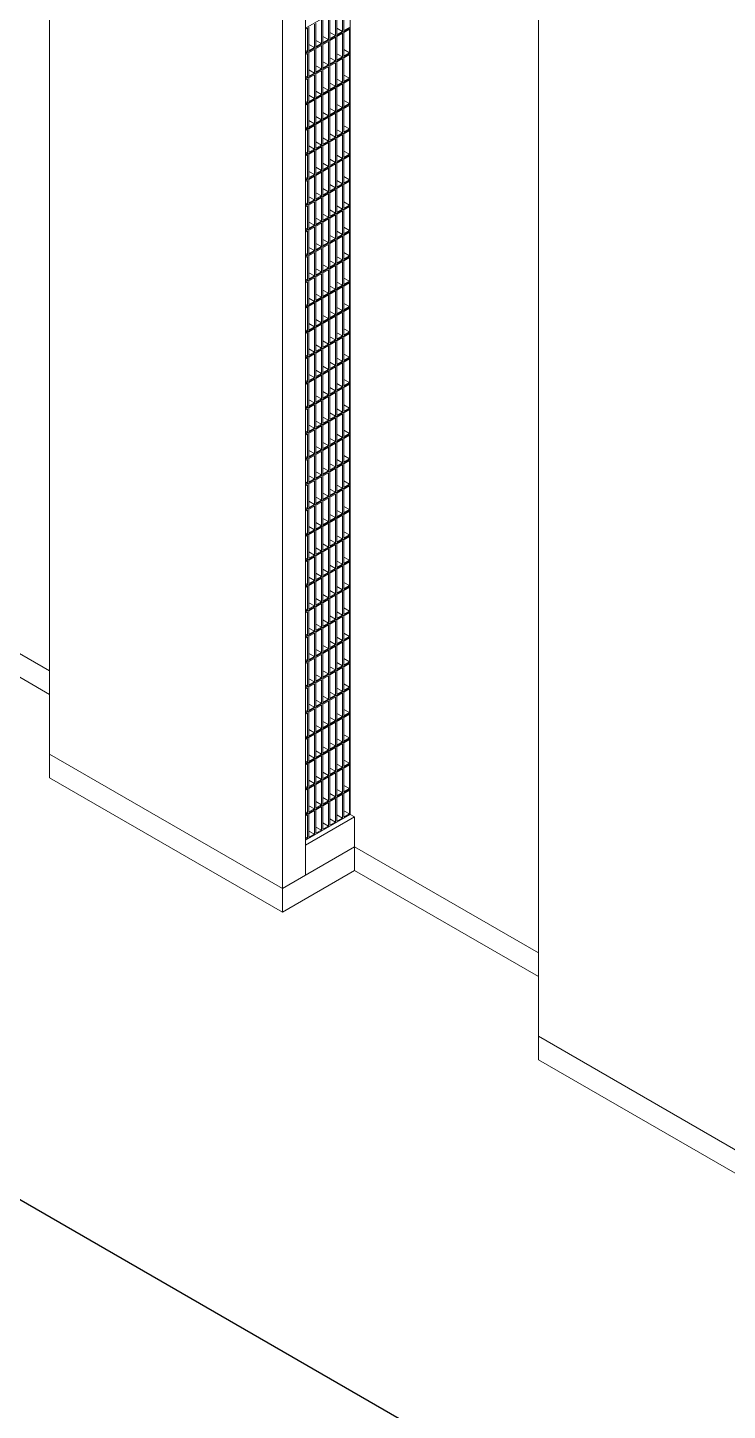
# Model space of a CAD drawing. Header units: millimetres. Extents: x -312439 to 477422, y -331570 to 212570.
# Drawn here: x 388823 to 391048, y 103283 to 107682 of the extents above; entities that cross this region are included whole.
import ezdxf

# ---------------------------------------------------------------- set-up
doc = ezdxf.new("R2010")
doc.units = ezdxf.units.MM

msp = doc.modelspace()

# ---------------------------------------------------------------- linework, layer by layer
at = {"color": 0, "linetype": 'Continuous', "lineweight": 0, "extrusion": (0, 0.816497, 0.57735)}
for p, q in [((388892.97, 105295.844), (388892.97, 109171.334)), ((389707.137, 104985.804), (389707.137, 108786.286)), ((389633.515, 104868.289), (389633.515, 108743.78)), ((389848.925, 105178.99), (389848.925, 108553.107)), ((390447.682, 104398.23), (390447.682, 108273.721)), ((389707.137, 107680.303), (389848.925, 107762.165)), ((389806.855, 107735.018), (389806.855, 107660.009)), ((389824.178, 107670.01), (389824.178, 107745.02)), ((389829.127, 107747.877), (389829.127, 107672.867)), ((389735.091, 107618.576), (389735.091, 107693.585)), ((389740.04, 107696.442), (389740.04, 107621.433)), ((389757.362, 107631.434), (389757.362, 107706.444)), ((389762.311, 107709.301), (389762.311, 107634.292)), ((389779.634, 107644.293), (389779.634, 107719.302)), ((389784.583, 107722.16), (389784.583, 107647.15)), ((389801.906, 107657.151), (389801.906, 107732.161)), ((389848.925, 107681.441), (389707.137, 107599.579)), ((389712.819, 107680.726), (389707.137, 107677.446)), ((389712.819, 107605.717), (389712.819, 107680.726)), ((389717.768, 107683.584), (389717.768, 107608.574)), ((389762.311, 107654.294), (389779.634, 107644.293)), ((389784.583, 107667.153), (389801.906, 107657.151)), ((389784.583, 107647.15), (389801.906, 107657.151)), ((389801.906, 107651.437), (389784.583, 107641.436)), ((389801.906, 107576.427), (389801.906, 107651.437)), ((389806.855, 107680.011), (389824.178, 107670.01)), ((389806.855, 107660.009), (389824.178, 107670.01)), ((389824.178, 107664.295), (389806.855, 107654.294)), ((389806.855, 107654.294), (389806.855, 107579.285)), ((389824.178, 107589.286), (389824.178, 107664.295)), ((389829.127, 107672.867), (389846.45, 107682.869)), ((389846.45, 107677.154), (389829.127, 107667.153)), ((389829.127, 107667.153), (389829.127, 107592.143)), ((389846.45, 107602.145), (389846.45, 107677.154)), ((389707.137, 107608.998), (389712.819, 107605.717)), ((389707.137, 107602.436), (389712.819, 107605.717)), ((389717.768, 107628.577), (389735.091, 107618.576)), ((389717.768, 107608.574), (389735.091, 107618.576)), ((389735.091, 107612.861), (389717.768, 107602.86)), ((389717.768, 107602.86), (389717.768, 107527.85)), ((389735.091, 107537.851), (389735.091, 107612.861)), ((389740.04, 107641.436), (389757.362, 107631.434)), ((389740.04, 107621.433), (389757.362, 107631.434)), ((389757.362, 107625.72), (389740.04, 107615.718)), ((389740.04, 107615.718), (389740.04, 107540.709)), ((389757.362, 107550.71), (389757.362, 107625.72)), ((389762.311, 107634.292), (389779.634, 107644.293)), ((389779.634, 107638.578), (389762.311, 107628.577)), ((389762.311, 107628.577), (389762.311, 107553.567)), ((389779.634, 107563.569), (389779.634, 107638.578)), ((389784.583, 107641.436), (389784.583, 107566.426)), ((389829.127, 107612.146), (389846.45, 107602.145)), ((389829.127, 107592.143), (389846.45, 107602.145)), ((389848.925, 107600.716), (389707.137, 107518.855)), ((389712.819, 107600.002), (389707.137, 107596.722)), ((389712.819, 107524.993), (389712.819, 107600.002)), ((389740.04, 107560.711), (389757.362, 107550.71)), ((389762.311, 107573.57), (389779.634, 107563.569)), ((389762.311, 107553.567), (389779.634, 107563.569)), ((389779.634, 107557.854), (389762.311, 107547.853)), ((389779.634, 107482.844), (389779.634, 107557.854)), ((389784.583, 107586.429), (389801.906, 107576.427)), ((389784.583, 107566.426), (389801.906, 107576.427)), ((389801.906, 107570.713), (389784.583, 107560.711)), ((389784.583, 107560.711), (389784.583, 107485.702)), ((389801.906, 107495.703), (389801.906, 107570.713)), ((389806.855, 107599.287), (389824.178, 107589.286)), ((389806.855, 107579.285), (389824.178, 107589.286)), ((389824.178, 107583.571), (389806.855, 107573.57)), ((389806.855, 107573.57), (389806.855, 107498.56)), ((389824.178, 107508.562), (389824.178, 107583.571)), ((389846.45, 107596.43), (389829.127, 107586.429)), ((389829.127, 107586.429), (389829.127, 107511.419)), ((389846.45, 107521.42), (389846.45, 107596.43)), ((389707.137, 107528.273), (389712.819, 107524.993)), ((389707.137, 107521.712), (389712.819, 107524.993)), ((389707.137, 107438.131), (389848.925, 107519.992)), ((389712.819, 107519.278), (389707.137, 107515.998)), ((389712.819, 107444.269), (389712.819, 107519.278)), ((389717.768, 107547.853), (389735.091, 107537.851)), ((389717.768, 107527.85), (389735.091, 107537.851)), ((389735.091, 107532.137), (389717.768, 107522.135)), ((389717.768, 107522.135), (389717.768, 107447.126)), ((389735.091, 107457.127), (389735.091, 107532.137)), ((389740.04, 107540.709), (389757.362, 107550.71)), ((389757.362, 107544.995), (389740.04, 107534.994)), ((389740.04, 107534.994), (389740.04, 107459.985)), ((389757.362, 107469.986), (389757.362, 107544.995)), ((389762.311, 107547.853), (389762.311, 107472.843)), ((389806.855, 107518.563), (389824.178, 107508.562)), ((389829.127, 107531.422), (389846.45, 107521.42)), ((389829.127, 107511.419), (389846.45, 107521.42)), ((389846.45, 107515.706), (389829.127, 107505.704)), ((389846.45, 107440.696), (389846.45, 107515.706)), ((389740.04, 107479.987), (389757.362, 107469.986)), ((389740.04, 107459.985), (389757.362, 107469.986)), ((389762.311, 107492.846), (389779.634, 107482.844)), ((389762.311, 107472.843), (389779.634, 107482.844)), ((389779.634, 107477.13), (389762.311, 107467.128)), ((389779.634, 107402.12), (389779.634, 107477.13)), ((389784.583, 107505.704), (389801.906, 107495.703)), ((389784.583, 107485.702), (389801.906, 107495.703)), ((389801.906, 107489.988), (389784.583, 107479.987)), ((389784.583, 107479.987), (389784.583, 107404.978)), ((389801.906, 107414.979), (389801.906, 107489.988)), ((389806.855, 107498.56), (389824.178, 107508.562)), ((389824.178, 107502.847), (389806.855, 107492.846)), ((389806.855, 107492.846), (389806.855, 107417.836)), ((389824.178, 107427.837), (389824.178, 107502.847)), ((389829.127, 107505.704), (389829.127, 107430.695)), ((389707.137, 107447.549), (389712.819, 107444.269)), ((389707.137, 107440.988), (389712.819, 107444.269)), ((389707.137, 107357.406), (389848.925, 107439.268)), ((389712.819, 107438.554), (389707.137, 107435.273)), ((389712.819, 107363.544), (389712.819, 107438.554)), ((389717.768, 107467.128), (389735.091, 107457.127)), ((389717.768, 107447.126), (389735.091, 107457.127)), ((389735.091, 107451.412), (389717.768, 107441.411)), ((389717.768, 107441.411), (389717.768, 107366.402)), ((389735.091, 107376.403), (389735.091, 107451.412)), ((389757.362, 107464.271), (389740.04, 107454.27)), ((389740.04, 107454.27), (389740.04, 107379.26)), ((389757.362, 107389.262), (389757.362, 107464.271)), ((389762.311, 107467.128), (389762.311, 107392.119)), ((389806.855, 107437.839), (389824.178, 107427.837)), ((389806.855, 107417.836), (389824.178, 107427.837)), ((389829.127, 107450.697), (389846.45, 107440.696)), ((389829.127, 107430.695), (389846.45, 107440.696)), ((389846.45, 107434.981), (389829.127, 107424.98)), ((389846.45, 107359.972), (389846.45, 107434.981)), ((389717.768, 107386.404), (389735.091, 107376.403)), ((389740.04, 107399.263), (389757.362, 107389.262)), ((389740.04, 107379.26), (389757.362, 107389.262)), ((389757.362, 107383.547), (389740.04, 107373.546)), ((389757.362, 107308.537), (389757.362, 107383.547)), ((389762.311, 107412.121), (389779.634, 107402.12)), ((389762.311, 107392.119), (389779.634, 107402.12)), ((389779.634, 107396.405), (389762.311, 107386.404)), ((389762.311, 107386.404), (389762.311, 107311.395)), ((389779.634, 107321.396), (389779.634, 107396.405)), ((389784.583, 107424.98), (389801.906, 107414.979)), ((389784.583, 107404.978), (389801.906, 107414.979)), ((389801.906, 107409.264), (389784.583, 107399.263)), ((389784.583, 107399.263), (389784.583, 107324.253)), ((389801.906, 107334.255), (389801.906, 107409.264)), ((389824.178, 107422.123), (389806.855, 107412.121)), ((389806.855, 107412.121), (389806.855, 107337.112)), ((389824.178, 107347.113), (389824.178, 107422.123)), ((389829.127, 107424.98), (389829.127, 107349.971)), ((389707.137, 107366.825), (389712.819, 107363.544)), ((389707.137, 107360.264), (389712.819, 107363.544)), ((389707.137, 107276.682), (389848.925, 107358.544)), ((389712.819, 107357.83), (389707.137, 107354.549)), ((389712.819, 107282.82), (389712.819, 107357.83)), ((389717.768, 107366.402), (389735.091, 107376.403)), ((389735.091, 107370.688), (389717.768, 107360.687)), ((389717.768, 107360.687), (389717.768, 107285.677)), ((389735.091, 107295.679), (389735.091, 107370.688)), ((389740.04, 107373.546), (389740.04, 107298.536)), ((389784.583, 107344.256), (389801.906, 107334.255)), ((389806.855, 107357.114), (389824.178, 107347.113)), ((389806.855, 107337.112), (389824.178, 107347.113)), ((389824.178, 107341.399), (389806.855, 107331.397)), ((389824.178, 107266.389), (389824.178, 107341.399)), ((389829.127, 107369.973), (389846.45, 107359.972)), ((389829.127, 107349.971), (389846.45, 107359.972)), ((389846.45, 107354.257), (389829.127, 107344.256)), ((389829.127, 107344.256), (389829.127, 107269.246)), ((389846.45, 107279.248), (389846.45, 107354.257)), ((389717.768, 107305.68), (389735.091, 107295.679)), ((389717.768, 107285.677), (389735.091, 107295.679)), ((389740.04, 107318.539), (389757.362, 107308.537)), ((389740.04, 107298.536), (389757.362, 107308.537)), ((389757.362, 107302.823), (389740.04, 107292.821)), ((389757.362, 107227.813), (389757.362, 107302.823)), ((389762.311, 107331.397), (389779.634, 107321.396)), ((389762.311, 107311.395), (389779.634, 107321.396)), ((389779.634, 107315.681), (389762.311, 107305.68)), ((389762.311, 107305.68), (389762.311, 107230.67)), ((389779.634, 107240.672), (389779.634, 107315.681)), ((389784.583, 107324.253), (389801.906, 107334.255)), ((389801.906, 107328.54), (389784.583, 107318.539)), ((389784.583, 107318.539), (389784.583, 107243.529)), ((389801.906, 107253.53), (389801.906, 107328.54)), ((389806.855, 107331.397), (389806.855, 107256.388)), ((389707.137, 107286.101), (389712.819, 107282.82)), ((389707.137, 107279.54), (389712.819, 107282.82)), ((389707.137, 107195.958), (389848.925, 107277.819)), ((389712.819, 107277.105), (389707.137, 107273.825)), ((389712.819, 107202.096), (389712.819, 107277.105)), ((389735.091, 107289.964), (389717.768, 107279.963)), ((389717.768, 107279.963), (389717.768, 107204.953)), ((389735.091, 107214.954), (389735.091, 107289.964)), ((389740.04, 107292.821), (389740.04, 107217.812)), ((389762.311, 107250.673), (389779.634, 107240.672)), ((389784.583, 107263.532), (389801.906, 107253.53)), ((389784.583, 107243.529), (389801.906, 107253.53)), ((389806.855, 107276.39), (389824.178, 107266.389)), ((389806.855, 107256.388), (389824.178, 107266.389)), ((389824.178, 107260.674), (389806.855, 107250.673)), ((389806.855, 107250.673), (389806.855, 107175.664)), ((389824.178, 107185.665), (389824.178, 107260.674)), ((389829.127, 107289.249), (389846.45, 107279.248)), ((389829.127, 107269.246), (389846.45, 107279.248)), ((389846.45, 107273.533), (389829.127, 107263.532)), ((389829.127, 107263.532), (389829.127, 107188.522)), ((389846.45, 107198.523), (389846.45, 107273.533)), ((389707.137, 107205.376), (389712.819, 107202.096)), ((389717.768, 107224.956), (389735.091, 107214.954)), ((389717.768, 107204.953), (389735.091, 107214.954)), ((389735.091, 107209.24), (389717.768, 107199.239)), ((389735.091, 107134.23), (389735.091, 107209.24)), ((389740.04, 107237.814), (389757.362, 107227.813)), ((389740.04, 107217.812), (389757.362, 107227.813)), ((389757.362, 107222.098), (389740.04, 107212.097)), ((389740.04, 107212.097), (389740.04, 107137.088)), ((389757.362, 107147.089), (389757.362, 107222.098)), ((389762.311, 107230.67), (389779.634, 107240.672)), ((389779.634, 107234.957), (389762.311, 107224.956)), ((389762.311, 107224.956), (389762.311, 107149.946)), ((389779.634, 107159.948), (389779.634, 107234.957)), ((389801.906, 107247.816), (389784.583, 107237.814)), ((389784.583, 107237.814), (389784.583, 107162.805)), ((389801.906, 107172.806), (389801.906, 107247.816)), ((389829.127, 107208.525), (389846.45, 107198.523)), ((389707.137, 107198.815), (389712.819, 107202.096)), ((389848.925, 107197.095), (389707.137, 107115.234)), ((389712.819, 107196.381), (389707.137, 107193.101)), ((389712.819, 107121.372), (389712.819, 107196.381)), ((389717.768, 107199.239), (389717.768, 107124.229)), ((389762.311, 107169.949), (389779.634, 107159.948)), ((389784.583, 107182.807), (389801.906, 107172.806)), ((389784.583, 107162.805), (389801.906, 107172.806)), ((389801.906, 107167.091), (389784.583, 107157.09)), ((389801.906, 107092.082), (389801.906, 107167.091)), ((389806.855, 107195.666), (389824.178, 107185.665)), ((389806.855, 107175.664), (389824.178, 107185.665)), ((389824.178, 107179.95), (389806.855, 107169.949)), ((389806.855, 107169.949), (389806.855, 107094.939)), ((389824.178, 107104.941), (389824.178, 107179.95)), ((389829.127, 107188.522), (389846.45, 107198.523)), ((389846.45, 107192.809), (389829.127, 107182.807)), ((389829.127, 107182.807), (389829.127, 107107.798)), ((389846.45, 107117.799), (389846.45, 107192.809)), ((389707.137, 107124.652), (389712.819, 107121.372)), ((389707.137, 107118.091), (389712.819, 107121.372)), ((389717.768, 107144.232), (389735.091, 107134.23)), ((389717.768, 107124.229), (389735.091, 107134.23)), ((389735.091, 107128.516), (389717.768, 107118.514)), ((389717.768, 107118.514), (389717.768, 107043.505)), ((389735.091, 107053.506), (389735.091, 107128.516)), ((389740.04, 107157.09), (389757.362, 107147.089)), ((389740.04, 107137.088), (389757.362, 107147.089)), ((389757.362, 107141.374), (389740.04, 107131.373)), ((389740.04, 107131.373), (389740.04, 107056.363)), ((389757.362, 107066.365), (389757.362, 107141.374)), ((389762.311, 107149.946), (389779.634, 107159.948)), ((389779.634, 107154.233), (389762.311, 107144.232)), ((389762.311, 107144.232), (389762.311, 107069.222)), ((389779.634, 107079.223), (389779.634, 107154.233)), ((389784.583, 107157.09), (389784.583, 107082.081)), ((389829.127, 107127.8), (389846.45, 107117.799)), ((389829.127, 107107.798), (389846.45, 107117.799)), ((389848.925, 107116.371), (389707.137, 107034.51)), ((389712.819, 107115.657), (389707.137, 107112.376)), ((389712.819, 107040.647), (389712.819, 107115.657)), ((389740.04, 107076.366), (389757.362, 107066.365)), ((389762.311, 107089.225), (389779.634, 107079.223)), ((389762.311, 107069.222), (389779.634, 107079.223)), ((389779.634, 107073.509), (389762.311, 107063.507)), ((389779.634, 106998.499), (389779.634, 107073.509)), ((389784.583, 107102.083), (389801.906, 107092.082)), ((389784.583, 107082.081), (389801.906, 107092.082)), ((389801.906, 107086.367), (389784.583, 107076.366)), ((389784.583, 107076.366), (389784.583, 107001.356)), ((389801.906, 107011.358), (389801.906, 107086.367)), ((389806.855, 107114.942), (389824.178, 107104.941)), ((389806.855, 107094.939), (389824.178, 107104.941)), ((389824.178, 107099.226), (389806.855, 107089.225)), ((389806.855, 107089.225), (389806.855, 107014.215)), ((389824.178, 107024.216), (389824.178, 107099.226)), ((389846.45, 107112.084), (389829.127, 107102.083)), ((389829.127, 107102.083), (389829.127, 107027.074)), ((389846.45, 107037.075), (389846.45, 107112.084)), ((389707.137, 107043.928), (389712.819, 107040.647)), ((389707.137, 107037.367), (389712.819, 107040.647)), ((389707.137, 106953.785), (389848.925, 107035.647)), ((389712.819, 107034.933), (389707.137, 107031.652)), ((389712.819, 106959.923), (389712.819, 107034.933)), ((389717.768, 107063.507), (389735.091, 107053.506)), ((389717.768, 107043.505), (389735.091, 107053.506)), ((389735.091, 107047.791), (389717.768, 107037.79)), ((389717.768, 107037.79), (389717.768, 106962.781)), ((389735.091, 106972.782), (389735.091, 107047.791)), ((389740.04, 107056.363), (389757.362, 107066.365)), ((389757.362, 107060.65), (389740.04, 107050.649)), ((389740.04, 107050.649), (389740.04, 106975.639)), ((389757.362, 106985.64), (389757.362, 107060.65)), ((389762.311, 107063.507), (389762.311, 106988.498)), ((389806.855, 107034.218), (389824.178, 107024.216)), ((389829.127, 107047.076), (389846.45, 107037.075)), ((389829.127, 107027.074), (389846.45, 107037.075)), ((389846.45, 107031.36), (389829.127, 107021.359)), ((389846.45, 106956.351), (389846.45, 107031.36)), ((389740.04, 106995.642), (389757.362, 106985.64)), ((389740.04, 106975.639), (389757.362, 106985.64)), ((389762.311, 107008.5), (389779.634, 106998.499)), ((389762.311, 106988.498), (389779.634, 106998.499)), ((389779.634, 106992.784), (389762.311, 106982.783)), ((389779.634, 106917.775), (389779.634, 106992.784)), ((389784.583, 107021.359), (389801.906, 107011.358)), ((389784.583, 107001.356), (389801.906, 107011.358)), ((389801.906, 107005.643), (389784.583, 106995.642)), ((389784.583, 106995.642), (389784.583, 106920.632)), ((389801.906, 106930.633), (389801.906, 107005.643)), ((389806.855, 107014.215), (389824.178, 107024.216)), ((389824.178, 107018.502), (389806.855, 107008.5)), ((389806.855, 107008.5), (389806.855, 106933.491)), ((389824.178, 106943.492), (389824.178, 107018.502)), ((389829.127, 107021.359), (389829.127, 106946.349)), ((389707.137, 106963.204), (389712.819, 106959.923)), ((389707.137, 106956.643), (389712.819, 106959.923)), ((389707.137, 106873.061), (389848.925, 106954.923)), ((389712.819, 106954.208), (389707.137, 106950.928)), ((389712.819, 106879.199), (389712.819, 106954.208)), ((389717.768, 106982.783), (389735.091, 106972.782)), ((389717.768, 106962.781), (389735.091, 106972.782)), ((389735.091, 106967.067), (389717.768, 106957.066)), ((389717.768, 106957.066), (389717.768, 106882.056)), ((389735.091, 106892.058), (389735.091, 106967.067)), ((389757.362, 106979.926), (389740.04, 106969.924)), ((389740.04, 106969.924), (389740.04, 106894.915)), ((389757.362, 106904.916), (389757.362, 106979.926)), ((389762.311, 106982.783), (389762.311, 106907.774)), ((389806.855, 106953.493), (389824.178, 106943.492)), ((389806.855, 106933.491), (389824.178, 106943.492)), ((389829.127, 106966.352), (389846.45, 106956.351)), ((389829.127, 106946.349), (389846.45, 106956.351)), ((389846.45, 106950.636), (389829.127, 106940.635)), ((389846.45, 106875.627), (389846.45, 106950.636)), ((389717.768, 106902.059), (389735.091, 106892.058)), ((389740.04, 106914.917), (389757.362, 106904.916)), ((389740.04, 106894.915), (389757.362, 106904.916)), ((389757.362, 106899.202), (389740.04, 106889.2)), ((389757.362, 106824.192), (389757.362, 106899.202)), ((389762.311, 106927.776), (389779.634, 106917.775)), ((389762.311, 106907.774), (389779.634, 106917.775)), ((389779.634, 106912.06), (389762.311, 106902.059)), ((389762.311, 106902.059), (389762.311, 106827.049)), ((389779.634, 106837.051), (389779.634, 106912.06)), ((389784.583, 106940.635), (389801.906, 106930.633)), ((389784.583, 106920.632), (389801.906, 106930.633)), ((389801.906, 106924.919), (389784.583, 106914.917)), ((389784.583, 106914.917), (389784.583, 106839.908)), ((389801.906, 106849.909), (389801.906, 106924.919)), ((389824.178, 106937.777), (389806.855, 106927.776)), ((389806.855, 106927.776), (389806.855, 106852.767)), ((389824.178, 106862.768), (389824.178, 106937.777)), ((389829.127, 106940.635), (389829.127, 106865.625)), ((389707.137, 106882.48), (389712.819, 106879.199)), ((389707.137, 106875.918), (389712.819, 106879.199)), ((389848.925, 106874.198), (389707.137, 106792.337)), ((389712.819, 106873.484), (389707.137, 106870.204)), ((389712.819, 106798.475), (389712.819, 106873.484)), ((389717.768, 106882.056), (389735.091, 106892.058)), ((389735.091, 106886.343), (389717.768, 106876.342)), ((389717.768, 106876.342), (389717.768, 106801.332)), ((389735.091, 106811.333), (389735.091, 106886.343)), ((389740.04, 106889.2), (389740.04, 106814.191)), ((389784.583, 106859.911), (389801.906, 106849.909)), ((389806.855, 106872.769), (389824.178, 106862.768)), ((389806.855, 106852.767), (389824.178, 106862.768)), ((389824.178, 106857.053), (389806.855, 106847.052)), ((389824.178, 106782.044), (389824.178, 106857.053)), ((389829.127, 106885.628), (389846.45, 106875.627)), ((389829.127, 106865.625), (389846.45, 106875.627)), ((389846.45, 106869.912), (389829.127, 106859.911)), ((389829.127, 106859.911), (389829.127, 106784.901)), ((389846.45, 106794.902), (389846.45, 106869.912)), ((389717.768, 106821.335), (389735.091, 106811.333)), ((389717.768, 106801.332), (389735.091, 106811.333)), ((389740.04, 106834.193), (389757.362, 106824.192)), ((389740.04, 106814.191), (389757.362, 106824.192)), ((389757.362, 106818.477), (389740.04, 106808.476)), ((389757.362, 106743.468), (389757.362, 106818.477)), ((389762.311, 106847.052), (389779.634, 106837.051)), ((389762.311, 106827.049), (389779.634, 106837.051)), ((389779.634, 106831.336), (389762.311, 106821.335)), ((389762.311, 106821.335), (389762.311, 106746.325)), ((389779.634, 106756.326), (389779.634, 106831.336)), ((389784.583, 106839.908), (389801.906, 106849.909)), ((389801.906, 106844.195), (389784.583, 106834.193)), ((389784.583, 106834.193), (389784.583, 106759.184)), ((389801.906, 106769.185), (389801.906, 106844.195)), ((389806.855, 106847.052), (389806.855, 106772.042)), ((389707.137, 106801.755), (389712.819, 106798.475)), ((389707.137, 106795.194), (389712.819, 106798.475)), ((389848.925, 106793.474), (389707.137, 106711.613)), ((389712.819, 106792.76), (389707.137, 106789.479)), ((389712.819, 106717.751), (389712.819, 106792.76)), ((389735.091, 106805.619), (389717.768, 106795.617)), ((389717.768, 106795.617), (389717.768, 106720.608)), ((389735.091, 106730.609), (389735.091, 106805.619)), ((389740.04, 106808.476), (389740.04, 106733.467)), ((389762.311, 106766.328), (389779.634, 106756.326)), ((389784.583, 106779.186), (389801.906, 106769.185)), ((389784.583, 106759.184), (389801.906, 106769.185)), ((389806.855, 106792.045), (389824.178, 106782.044)), ((389806.855, 106772.042), (389824.178, 106782.044)), ((389824.178, 106776.329), (389806.855, 106766.328)), ((389806.855, 106766.328), (389806.855, 106691.318)), ((389824.178, 106701.319), (389824.178, 106776.329)), ((389829.127, 106804.904), (389846.45, 106794.902)), ((389829.127, 106784.901), (389846.45, 106794.902)), ((389846.45, 106789.188), (389829.127, 106779.186)), ((389829.127, 106779.186), (389829.127, 106704.177)), ((389846.45, 106714.178), (389846.45, 106789.188)), ((389717.768, 106740.61), (389735.091, 106730.609)), ((389717.768, 106720.608), (389735.091, 106730.609)), ((389735.091, 106724.894), (389717.768, 106714.893)), ((389735.091, 106649.885), (389735.091, 106724.894)), ((389740.04, 106753.469), (389757.362, 106743.468)), ((389740.04, 106733.467), (389757.362, 106743.468)), ((389757.362, 106737.753), (389740.04, 106727.752)), ((389740.04, 106727.752), (389740.04, 106652.742)), ((389757.362, 106662.744), (389757.362, 106737.753)), ((389762.311, 106746.325), (389779.634, 106756.326)), ((389779.634, 106750.612), (389762.311, 106740.61)), ((389762.311, 106740.61), (389762.311, 106665.601)), ((389779.634, 106675.602), (389779.634, 106750.612)), ((389801.906, 106763.47), (389784.583, 106753.469)), ((389784.583, 106753.469), (389784.583, 106678.46)), ((389801.906, 106688.461), (389801.906, 106763.47)), ((389829.127, 106724.179), (389846.45, 106714.178)), ((389707.137, 106721.031), (389712.819, 106717.751)), ((389707.137, 106714.47), (389712.819, 106717.751)), ((389707.137, 106630.888), (389848.925, 106712.75)), ((389712.819, 106712.036), (389707.137, 106708.755)), ((389712.819, 106637.026), (389712.819, 106712.036)), ((389717.768, 106714.893), (389717.768, 106639.884)), ((389762.311, 106685.603), (389779.634, 106675.602)), ((389784.583, 106698.462), (389801.906, 106688.461)), ((389784.583, 106678.46), (389801.906, 106688.461)), ((389801.906, 106682.746), (389784.583, 106672.745)), ((389801.906, 106607.737), (389801.906, 106682.746)), ((389806.855, 106711.321), (389824.178, 106701.319)), ((389806.855, 106691.318), (389824.178, 106701.319)), ((389824.178, 106695.605), (389806.855, 106685.603)), ((389806.855, 106685.603), (389806.855, 106610.594)), ((389824.178, 106620.595), (389824.178, 106695.605)), ((389829.127, 106704.177), (389846.45, 106714.178)), ((389846.45, 106708.463), (389829.127, 106698.462)), ((389829.127, 106698.462), (389829.127, 106623.453)), ((389846.45, 106633.454), (389846.45, 106708.463)), ((389707.137, 106640.307), (389712.819, 106637.026)), ((389707.137, 106633.746), (389712.819, 106637.026)), ((389717.768, 106659.886), (389735.091, 106649.885)), ((389717.768, 106639.884), (389735.091, 106649.885)), ((389735.091, 106644.17), (389717.768, 106634.169)), ((389717.768, 106634.169), (389717.768, 106559.159)), ((389735.091, 106569.161), (389735.091, 106644.17)), ((389740.04, 106672.745), (389757.362, 106662.744)), ((389740.04, 106652.742), (389757.362, 106662.744)), ((389757.362, 106657.029), (389740.04, 106647.028)), ((389740.04, 106647.028), (389740.04, 106572.018)), ((389757.362, 106582.019), (389757.362, 106657.029)), ((389762.311, 106665.601), (389779.634, 106675.602)), ((389779.634, 106669.887), (389762.311, 106659.886)), ((389762.311, 106659.886), (389762.311, 106584.877)), ((389779.634, 106594.878), (389779.634, 106669.887)), ((389784.583, 106672.745), (389784.583, 106597.735)), ((389829.127, 106643.455), (389846.45, 106633.454)), ((389829.127, 106623.453), (389846.45, 106633.454)), ((389848.925, 106632.026), (389707.137, 106550.164)), ((389712.819, 106631.312), (389707.137, 106628.031)), ((389712.819, 106556.302), (389712.819, 106631.312)), ((389740.04, 106592.021), (389757.362, 106582.019)), ((389762.311, 106604.879), (389779.634, 106594.878)), ((389762.311, 106584.877), (389779.634, 106594.878)), ((389784.583, 106617.738), (389801.906, 106607.737)), ((389784.583, 106597.735), (389801.906, 106607.737)), ((389801.906, 106602.022), (389784.583, 106592.021)), ((389784.583, 106592.021), (389784.583, 106517.011)), ((389801.906, 106527.012), (389801.906, 106602.022)), ((389806.855, 106630.596), (389824.178, 106620.595)), ((389806.855, 106610.594), (389824.178, 106620.595)), ((389824.178, 106614.88), (389806.855, 106604.879)), ((389806.855, 106604.879), (389806.855, 106529.87)), ((389824.178, 106539.871), (389824.178, 106614.88)), ((389846.45, 106627.739), (389829.127, 106617.738)), ((389829.127, 106617.738), (389829.127, 106542.728)), ((389846.45, 106552.73), (389846.45, 106627.739)), ((389707.137, 106559.583), (389712.819, 106556.302)), ((389707.137, 106553.022), (389712.819, 106556.302)), ((389848.925, 106551.301), (389707.137, 106469.44)), ((389712.819, 106550.587), (389707.137, 106547.307)), ((389712.819, 106475.578), (389712.819, 106550.587)), ((389717.768, 106579.162), (389735.091, 106569.161)), ((389717.768, 106559.159), (389735.091, 106569.161)), ((389735.091, 106563.446), (389717.768, 106553.445)), ((389717.768, 106553.445), (389717.768, 106478.435)), ((389735.091, 106488.436), (389735.091, 106563.446)), ((389740.04, 106572.018), (389757.362, 106582.019)), ((389757.362, 106576.305), (389740.04, 106566.303)), ((389740.04, 106566.303), (389740.04, 106491.294)), ((389757.362, 106501.295), (389757.362, 106576.305)), ((389779.634, 106589.163), (389762.311, 106579.162)), ((389762.311, 106579.162), (389762.311, 106504.152)), ((389779.634, 106514.154), (389779.634, 106589.163)), ((389806.855, 106549.872), (389824.178, 106539.871)), ((389829.127, 106562.731), (389846.45, 106552.73)), ((389829.127, 106542.728), (389846.45, 106552.73)), ((389846.45, 106547.015), (389829.127, 106537.014)), ((389846.45, 106472.005), (389846.45, 106547.015)), ((389740.04, 106511.296), (389757.362, 106501.295)), ((389740.04, 106491.294), (389757.362, 106501.295)), ((389762.311, 106524.155), (389779.634, 106514.154)), ((389762.311, 106504.152), (389779.634, 106514.154)), ((389779.634, 106508.439), (389762.311, 106498.438)), ((389779.634, 106433.43), (389779.634, 106508.439)), ((389784.583, 106537.014), (389801.906, 106527.012)), ((389784.583, 106517.011), (389801.906, 106527.012)), ((389801.906, 106521.298), (389784.583, 106511.296)), ((389784.583, 106511.296), (389784.583, 106436.287)), ((389801.906, 106446.288), (389801.906, 106521.298)), ((389806.855, 106529.87), (389824.178, 106539.871)), ((389824.178, 106534.156), (389806.855, 106524.155)), ((389806.855, 106524.155), (389806.855, 106449.146)), ((389824.178, 106459.147), (389824.178, 106534.156)), ((389829.127, 106537.014), (389829.127, 106462.004)), ((389707.137, 106478.858), (389712.819, 106475.578)), ((389707.137, 106472.297), (389712.819, 106475.578)), ((389848.925, 106470.577), (389707.137, 106388.716)), ((389712.819, 106469.863), (389707.137, 106466.583)), ((389712.819, 106394.854), (389712.819, 106469.863)), ((389717.768, 106498.438), (389735.091, 106488.436)), ((389717.768, 106478.435), (389735.091, 106488.436)), ((389735.091, 106482.722), (389717.768, 106472.72)), ((389717.768, 106472.72), (389717.768, 106397.711)), ((389735.091, 106407.712), (389735.091, 106482.722)), ((389757.362, 106495.58), (389740.04, 106485.579)), ((389740.04, 106485.579), (389740.04, 106410.57)), ((389757.362, 106420.571), (389757.362, 106495.58)), ((389762.311, 106498.438), (389762.311, 106423.428)), ((389806.855, 106469.148), (389824.178, 106459.147)), ((389806.855, 106449.146), (389824.178, 106459.147)), ((389829.127, 106482.007), (389846.45, 106472.005)), ((389829.127, 106462.004), (389846.45, 106472.005)), ((389846.45, 106466.291), (389829.127, 106456.289)), ((389846.45, 106391.281), (389846.45, 106466.291)), ((389717.768, 106417.714), (389735.091, 106407.712)), ((389740.04, 106430.572), (389757.362, 106420.571)), ((389740.04, 106410.57), (389757.362, 106420.571)), ((389757.362, 106414.856), (389740.04, 106404.855)), ((389757.362, 106339.847), (389757.362, 106414.856)), ((389762.311, 106443.431), (389779.634, 106433.43)), ((389762.311, 106423.428), (389779.634, 106433.43)), ((389779.634, 106427.715), (389762.311, 106417.714)), ((389762.311, 106417.714), (389762.311, 106342.704)), ((389779.634, 106352.705), (389779.634, 106427.715)), ((389784.583, 106456.289), (389801.906, 106446.288)), ((389784.583, 106436.287), (389801.906, 106446.288)), ((389801.906, 106440.573), (389784.583, 106430.572)), ((389784.583, 106430.572), (389784.583, 106355.563)), ((389801.906, 106365.564), (389801.906, 106440.573)), ((389824.178, 106453.432), (389806.855, 106443.431)), ((389806.855, 106443.431), (389806.855, 106368.421)), ((389824.178, 106378.423), (389824.178, 106453.432)), ((389829.127, 106456.289), (389829.127, 106381.28)), ((389707.137, 106398.134), (389712.819, 106394.854)), ((389707.137, 106391.573), (389712.819, 106394.854)), ((389707.137, 106307.992), (389848.925, 106389.853)), ((389712.819, 106389.139), (389707.137, 106385.858)), ((389712.819, 106314.129), (389712.819, 106389.139)), ((389717.768, 106397.711), (389735.091, 106407.712)), ((389735.091, 106401.998), (389717.768, 106391.996)), ((389717.768, 106391.996), (389717.768, 106316.987)), ((389735.091, 106326.988), (389735.091, 106401.998)), ((389740.04, 106404.855), (389740.04, 106329.845)), ((389784.583, 106375.565), (389801.906, 106365.564)), ((389806.855, 106388.424), (389824.178, 106378.423)), ((389806.855, 106368.421), (389824.178, 106378.423)), ((389824.178, 106372.708), (389806.855, 106362.707)), ((389824.178, 106297.698), (389824.178, 106372.708)), ((389829.127, 106401.282), (389846.45, 106391.281)), ((389829.127, 106381.28), (389846.45, 106391.281)), ((389846.45, 106385.566), (389829.127, 106375.565)), ((389829.127, 106375.565), (389829.127, 106300.556)), ((389846.45, 106310.557), (389846.45, 106385.566)), ((389717.768, 106336.989), (389735.091, 106326.988)), ((389717.768, 106316.987), (389735.091, 106326.988)), ((389740.04, 106349.848), (389757.362, 106339.847)), ((389740.04, 106329.845), (389757.362, 106339.847)), ((389757.362, 106334.132), (389740.04, 106324.131)), ((389757.362, 106259.122), (389757.362, 106334.132)), ((389762.311, 106362.707), (389779.634, 106352.705)), ((389762.311, 106342.704), (389779.634, 106352.705)), ((389779.634, 106346.991), (389762.311, 106336.989)), ((389762.311, 106336.989), (389762.311, 106261.98)), ((389779.634, 106271.981), (389779.634, 106346.991)), ((389784.583, 106355.563), (389801.906, 106365.564)), ((389801.906, 106359.849), (389784.583, 106349.848)), ((389784.583, 106349.848), (389784.583, 106274.838)), ((389801.906, 106284.84), (389801.906, 106359.849)), ((389806.855, 106362.707), (389806.855, 106287.697)), ((389707.137, 106317.41), (389712.819, 106314.129)), ((389707.137, 106310.849), (389712.819, 106314.129)), ((389848.925, 106309.129), (389707.137, 106227.267)), ((389712.819, 106308.415), (389707.137, 106305.134)), ((389712.819, 106233.405), (389712.819, 106308.415)), ((389735.091, 106321.273), (389717.768, 106311.272)), ((389717.768, 106311.272), (389717.768, 106236.263)), ((389735.091, 106246.264), (389735.091, 106321.273)), ((389740.04, 106324.131), (389740.04, 106249.121)), ((389762.311, 106281.982), (389779.634, 106271.981)), ((389784.583, 106294.841), (389801.906, 106284.84)), ((389784.583, 106274.838), (389801.906, 106284.84)), ((389806.855, 106307.7), (389824.178, 106297.698)), ((389806.855, 106287.697), (389824.178, 106297.698)), ((389824.178, 106291.984), (389806.855, 106281.982)), ((389806.855, 106281.982), (389806.855, 106206.973)), ((389824.178, 106216.974), (389824.178, 106291.984)), ((389829.127, 106320.558), (389846.45, 106310.557)), ((389829.127, 106300.556), (389846.45, 106310.557)), ((389846.45, 106304.842), (389829.127, 106294.841)), ((389829.127, 106294.841), (389829.127, 106219.831)), ((389846.45, 106229.833), (389846.45, 106304.842)), ((389717.768, 106256.265), (389735.091, 106246.264)), ((389717.768, 106236.263), (389735.091, 106246.264)), ((389735.091, 106240.549), (389717.768, 106230.548)), ((389735.091, 106165.54), (389735.091, 106240.549)), ((389740.04, 106269.124), (389757.362, 106259.122)), ((389740.04, 106249.121), (389757.362, 106259.122)), ((389757.362, 106253.408), (389740.04, 106243.406)), ((389740.04, 106243.406), (389740.04, 106168.397)), ((389757.362, 106178.398), (389757.362, 106253.408)), ((389762.311, 106261.98), (389779.634, 106271.981)), ((389779.634, 106266.266), (389762.311, 106256.265)), ((389762.311, 106256.265), (389762.311, 106181.256)), ((389779.634, 106191.257), (389779.634, 106266.266)), ((389801.906, 106279.125), (389784.583, 106269.124)), ((389784.583, 106269.124), (389784.583, 106194.114)), ((389801.906, 106204.115), (389801.906, 106279.125)), ((389829.127, 106239.834), (389846.45, 106229.833)), ((389707.137, 106236.686), (389712.819, 106233.405)), ((389707.137, 106230.125), (389712.819, 106233.405)), ((389848.925, 106228.405), (389707.137, 106146.543)), ((389712.819, 106227.69), (389707.137, 106224.41)), ((389712.819, 106152.681), (389712.819, 106227.69)), ((389717.768, 106230.548), (389717.768, 106155.538)), ((389762.311, 106201.258), (389779.634, 106191.257)), ((389784.583, 106214.117), (389801.906, 106204.115)), ((389784.583, 106194.114), (389801.906, 106204.115)), ((389801.906, 106198.401), (389784.583, 106188.399)), ((389801.906, 106123.391), (389801.906, 106198.401)), ((389806.855, 106226.975), (389824.178, 106216.974)), ((389806.855, 106206.973), (389824.178, 106216.974)), ((389824.178, 106211.259), (389806.855, 106201.258)), ((389806.855, 106201.258), (389806.855, 106126.249)), ((389824.178, 106136.25), (389824.178, 106211.259)), ((389829.127, 106219.831), (389846.45, 106229.833)), ((389846.45, 106224.118), (389829.127, 106214.117)), ((389829.127, 106214.117), (389829.127, 106139.107)), ((389846.45, 106149.109), (389846.45, 106224.118)), ((389707.137, 106155.961), (389712.819, 106152.681)), ((389707.137, 106149.4), (389712.819, 106152.681)), ((389717.768, 106175.541), (389735.091, 106165.54)), ((389717.768, 106155.538), (389735.091, 106165.54)), ((389735.091, 106159.825), (389717.768, 106149.824)), ((389717.768, 106149.824), (389717.768, 106074.814)), ((389735.091, 106084.815), (389735.091, 106159.825)), ((389740.04, 106188.399), (389757.362, 106178.398)), ((389740.04, 106168.397), (389757.362, 106178.398)), ((389757.362, 106172.683), (389740.04, 106162.682)), ((389740.04, 106162.682), (389740.04, 106087.673)), ((389757.362, 106097.674), (389757.362, 106172.683)), ((389762.311, 106181.256), (389779.634, 106191.257)), ((389779.634, 106185.542), (389762.311, 106175.541)), ((389762.311, 106175.541), (389762.311, 106100.531)), ((389779.634, 106110.533), (389779.634, 106185.542)), ((389784.583, 106188.399), (389784.583, 106113.39)), ((389829.127, 106159.11), (389846.45, 106149.109)), ((389707.137, 106065.819), (389848.925, 106147.68)), ((389712.819, 106146.966), (389707.137, 106143.686)), ((389712.819, 106071.957), (389712.819, 106146.966)), ((389740.04, 106107.675), (389757.362, 106097.674)), ((389762.311, 106120.534), (389779.634, 106110.533)), ((389762.311, 106100.531), (389779.634, 106110.533)), ((389784.583, 106133.393), (389801.906, 106123.391)), ((389784.583, 106113.39), (389801.906, 106123.391)), ((389801.906, 106117.677), (389784.583, 106107.675)), ((389784.583, 106107.675), (389784.583, 106032.666)), ((389801.906, 106042.667), (389801.906, 106117.677)), ((389806.855, 106146.251), (389824.178, 106136.25)), ((389806.855, 106126.249), (389824.178, 106136.25)), ((389824.178, 106130.535), (389806.855, 106120.534)), ((389806.855, 106120.534), (389806.855, 106045.524)), ((389824.178, 106055.526), (389824.178, 106130.535)), ((389829.127, 106139.107), (389846.45, 106149.109)), ((389846.45, 106143.394), (389829.127, 106133.393)), ((389829.127, 106133.393), (389829.127, 106058.383)), ((389846.45, 106068.384), (389846.45, 106143.394)), ((389707.137, 106075.237), (389712.819, 106071.957)), ((389707.137, 106068.676), (389712.819, 106071.957)), ((389848.925, 106066.956), (389707.137, 105985.095)), ((389712.819, 106066.242), (389707.137, 106062.961)), ((389712.819, 105991.233), (389712.819, 106066.242)), ((389717.768, 106094.817), (389735.091, 106084.815)), ((389717.768, 106074.814), (389735.091, 106084.815)), ((389735.091, 106079.101), (389717.768, 106069.099)), ((389717.768, 106069.099), (389717.768, 105994.09)), ((389735.091, 106004.091), (389735.091, 106079.101)), ((389740.04, 106087.673), (389757.362, 106097.674)), ((389757.362, 106091.959), (389740.04, 106081.958)), ((389740.04, 106081.958), (389740.04, 106006.949)), ((389757.362, 106016.95), (389757.362, 106091.959)), ((389779.634, 106104.818), (389762.311, 106094.817)), ((389762.311, 106094.817), (389762.311, 106019.807)), ((389779.634, 106029.808), (389779.634, 106104.818)), ((389806.855, 106065.527), (389824.178, 106055.526)), ((389829.127, 106078.386), (389846.45, 106068.384)), ((389829.127, 106058.383), (389846.45, 106068.384)), ((389846.45, 106062.67), (389829.127, 106052.668)), ((389846.45, 105987.66), (389846.45, 106062.67)), ((388195.731, 106038.438), (388892.97, 105635.887)), ((389740.04, 106026.951), (389757.362, 106016.95)), ((389762.311, 106039.81), (389779.634, 106029.808)), ((389762.311, 106019.807), (389779.634, 106029.808)), ((389779.634, 106024.094), (389762.311, 106014.092)), ((389779.634, 105949.084), (389779.634, 106024.094)), ((389784.583, 106052.668), (389801.906, 106042.667)), ((389784.583, 106032.666), (389801.906, 106042.667)), ((389801.906, 106036.952), (389784.583, 106026.951)), ((389784.583, 106026.951), (389784.583, 105951.942)), ((389801.906, 105961.943), (389801.906, 106036.952)), ((389806.855, 106045.524), (389824.178, 106055.526)), ((389824.178, 106049.811), (389806.855, 106039.81)), ((389806.855, 106039.81), (389806.855, 105964.8)), ((389824.178, 105974.801), (389824.178, 106049.811)), ((389829.127, 106052.668), (389829.127, 105977.659)), ((389707.137, 105994.513), (389712.819, 105991.233)), ((389707.137, 105987.952), (389712.819, 105991.233)), ((389848.925, 105986.232), (389707.137, 105904.37)), ((389712.819, 105985.518), (389707.137, 105982.237)), ((389712.819, 105910.508), (389712.819, 105985.518)), ((389717.768, 106014.092), (389735.091, 106004.091)), ((389717.768, 105994.09), (389735.091, 106004.091)), ((389735.091, 105998.376), (389717.768, 105988.375)), ((389717.768, 105988.375), (389717.768, 105913.366)), ((389735.091, 105923.367), (389735.091, 105998.376)), ((389740.04, 106006.949), (389757.362, 106016.95)), ((389757.362, 106011.235), (389740.04, 106001.234)), ((389740.04, 106001.234), (389740.04, 105926.224)), ((389757.362, 105936.226), (389757.362, 106011.235)), ((389762.311, 106014.092), (389762.311, 105939.083)), ((389806.855, 105984.803), (389824.178, 105974.801)), ((389806.855, 105964.8), (389824.178, 105974.801)), ((389829.127, 105997.661), (389846.45, 105987.66)), ((389829.127, 105977.659), (389846.45, 105987.66)), ((389846.45, 105981.945), (389829.127, 105971.944)), ((389846.45, 105906.936), (389846.45, 105981.945)), ((389717.768, 105933.368), (389735.091, 105923.367)), ((389740.04, 105946.227), (389757.362, 105936.226)), ((389740.04, 105926.224), (389757.362, 105936.226)), ((389757.362, 105930.511), (389740.04, 105920.51)), ((389757.362, 105855.501), (389757.362, 105930.511)), ((389762.311, 105959.085), (389779.634, 105949.084)), ((389762.311, 105939.083), (389779.634, 105949.084)), ((389779.634, 105943.369), (389762.311, 105933.368)), ((389762.311, 105933.368), (389762.311, 105858.359)), ((389779.634, 105868.36), (389779.634, 105943.369)), ((389784.583, 105971.944), (389801.906, 105961.943)), ((389784.583, 105951.942), (389801.906, 105961.943)), ((389801.906, 105956.228), (389784.583, 105946.227)), ((389784.583, 105946.227), (389784.583, 105871.217)), ((389801.906, 105881.219), (389801.906, 105956.228)), ((389824.178, 105969.087), (389806.855, 105959.085)), ((389806.855, 105959.085), (389806.855, 105884.076)), ((389824.178, 105894.077), (389824.178, 105969.087)), ((389829.127, 105971.944), (389829.127, 105896.935)), ((388892.97, 105560.877), (388299.667, 105903.421)), ((389707.137, 105913.789), (389712.819, 105910.508)), ((389707.137, 105907.228), (389712.819, 105910.508)), ((389707.137, 105823.646), (389848.925, 105905.508)), ((389712.819, 105904.794), (389707.137, 105901.513)), ((389712.819, 105829.784), (389712.819, 105904.794)), ((389717.768, 105913.366), (389735.091, 105923.367)), ((389735.091, 105917.652), (389717.768, 105907.651)), ((389717.768, 105907.651), (389717.768, 105832.641)), ((389735.091, 105842.643), (389735.091, 105917.652)), ((389740.04, 105920.51), (389740.04, 105845.5)), ((389784.583, 105891.22), (389801.906, 105881.219)), ((389806.855, 105904.078), (389824.178, 105894.077)), ((389806.855, 105884.076), (389824.178, 105894.077)), ((389824.178, 105888.362), (389806.855, 105878.361)), ((389824.178, 105813.353), (389824.178, 105888.362)), ((389829.127, 105916.937), (389846.45, 105906.936)), ((389829.127, 105896.935), (389846.45, 105906.936)), ((389846.45, 105901.221), (389829.127, 105891.22)), ((389829.127, 105891.22), (389829.127, 105816.21)), ((389846.45, 105826.212), (389846.45, 105901.221)), ((389717.768, 105852.644), (389735.091, 105842.643)), ((389717.768, 105832.641), (389735.091, 105842.643)), ((389740.04, 105865.503), (389757.362, 105855.501)), ((389740.04, 105845.5), (389757.362, 105855.501)), ((389757.362, 105849.787), (389740.04, 105839.785)), ((389757.362, 105774.777), (389757.362, 105849.787)), ((389762.311, 105878.361), (389779.634, 105868.36)), ((389762.311, 105858.359), (389779.634, 105868.36)), ((389779.634, 105862.645), (389762.311, 105852.644)), ((389762.311, 105852.644), (389762.311, 105777.634)), ((389779.634, 105787.636), (389779.634, 105862.645)), ((389784.583, 105871.217), (389801.906, 105881.219)), ((389801.906, 105875.504), (389784.583, 105865.503)), ((389784.583, 105865.503), (389784.583, 105790.493)), ((389801.906, 105800.494), (389801.906, 105875.504)), ((389806.855, 105878.361), (389806.855, 105803.352)), ((389707.137, 105833.065), (389712.819, 105829.784)), ((389707.137, 105826.504), (389712.819, 105829.784)), ((389848.925, 105824.783), (389707.137, 105742.922)), ((389712.819, 105824.069), (389707.137, 105820.789)), ((389712.819, 105749.06), (389712.819, 105824.069)), ((389735.091, 105836.928), (389717.768, 105826.927)), ((389717.768, 105826.927), (389717.768, 105751.917)), ((389735.091, 105761.918), (389735.091, 105836.928)), ((389740.04, 105839.785), (389740.04, 105764.776)), ((389762.311, 105797.637), (389779.634, 105787.636)), ((389784.583, 105810.496), (389801.906, 105800.494)), ((389784.583, 105790.493), (389801.906, 105800.494)), ((389806.855, 105823.354), (389824.178, 105813.353)), ((389806.855, 105803.352), (389824.178, 105813.353)), ((389824.178, 105807.638), (389806.855, 105797.637)), ((389806.855, 105797.637), (389806.855, 105722.627)), ((389824.178, 105732.629), (389824.178, 105807.638)), ((389829.127, 105836.213), (389846.45, 105826.212)), ((389829.127, 105816.21), (389846.45, 105826.212)), ((389846.45, 105820.497), (389829.127, 105810.496)), ((389829.127, 105810.496), (389829.127, 105735.486)), ((389846.45, 105745.487), (389846.45, 105820.497)), ((389717.768, 105771.92), (389735.091, 105761.918)), ((389717.768, 105751.917), (389735.091, 105761.918)), ((389735.091, 105756.204), (389717.768, 105746.202)), ((389735.091, 105681.194), (389735.091, 105756.204)), ((389740.04, 105784.778), (389757.362, 105774.777)), ((389740.04, 105764.776), (389757.362, 105774.777)), ((389757.362, 105769.062), (389740.04, 105759.061)), ((389740.04, 105759.061), (389740.04, 105684.052)), ((389757.362, 105694.053), (389757.362, 105769.062)), ((389762.311, 105777.634), (389779.634, 105787.636)), ((389779.634, 105781.921), (389762.311, 105771.92)), ((389762.311, 105771.92), (389762.311, 105696.91)), ((389779.634, 105706.912), (389779.634, 105781.921)), ((389801.906, 105794.78), (389784.583, 105784.778)), ((389784.583, 105784.778), (389784.583, 105709.769)), ((389801.906, 105719.77), (389801.906, 105794.78)), ((389829.127, 105755.489), (389846.45, 105745.487)), ((389707.137, 105752.34), (389712.819, 105749.06)), ((389707.137, 105745.779), (389712.819, 105749.06)), ((389848.925, 105744.059), (389707.137, 105662.198)), ((389712.819, 105743.345), (389707.137, 105740.065)), ((389712.819, 105668.336), (389712.819, 105743.345)), ((389717.768, 105746.202), (389717.768, 105671.193)), ((389762.311, 105716.913), (389779.634, 105706.912)), ((389784.583, 105729.771), (389801.906, 105719.77)), ((389784.583, 105709.769), (389801.906, 105719.77)), ((389801.906, 105714.055), (389784.583, 105704.054)), ((389801.906, 105639.046), (389801.906, 105714.055)), ((389806.855, 105742.63), (389824.178, 105732.629)), ((389806.855, 105722.627), (389824.178, 105732.629)), ((389824.178, 105726.914), (389806.855, 105716.913)), ((389806.855, 105716.913), (389806.855, 105641.903)), ((389824.178, 105651.905), (389824.178, 105726.914)), ((389829.127, 105735.486), (389846.45, 105745.487)), ((389846.45, 105739.773), (389829.127, 105729.771)), ((389829.127, 105729.771), (389829.127, 105654.762)), ((389846.45, 105664.763), (389846.45, 105739.773)), ((389707.137, 105671.616), (389712.819, 105668.336)), ((389707.137, 105665.055), (389712.819, 105668.336)), ((389717.768, 105691.196), (389735.091, 105681.194)), ((389717.768, 105671.193), (389735.091, 105681.194)), ((389735.091, 105675.48), (389717.768, 105665.478)), ((389717.768, 105665.478), (389717.768, 105590.469)), ((389735.091, 105600.47), (389735.091, 105675.48)), ((389740.04, 105704.054), (389757.362, 105694.053)), ((389740.04, 105684.052), (389757.362, 105694.053)), ((389757.362, 105688.338), (389740.04, 105678.337)), ((389740.04, 105678.337), (389740.04, 105603.327)), ((389757.362, 105613.329), (389757.362, 105688.338)), ((389762.311, 105696.91), (389779.634, 105706.912)), ((389779.634, 105701.197), (389762.311, 105691.196)), ((389762.311, 105691.196), (389762.311, 105616.186)), ((389779.634, 105626.187), (389779.634, 105701.197)), ((389784.583, 105704.054), (389784.583, 105629.045)), ((389829.127, 105674.764), (389846.45, 105664.763)), ((389848.925, 105663.335), (389707.137, 105581.474)), ((389712.819, 105662.621), (389707.137, 105659.34)), ((389712.819, 105587.611), (389712.819, 105662.621)), ((389740.04, 105623.33), (389757.362, 105613.329)), ((389762.311, 105636.189), (389779.634, 105626.187)), ((389762.311, 105616.186), (389779.634, 105626.187)), ((389784.583, 105649.047), (389801.906, 105639.046)), ((389784.583, 105629.045), (389801.906, 105639.046)), ((389801.906, 105633.331), (389784.583, 105623.33)), ((389784.583, 105623.33), (389784.583, 105548.32)), ((389801.906, 105558.322), (389801.906, 105633.331)), ((389806.855, 105661.906), (389824.178, 105651.905)), ((389806.855, 105641.903), (389824.178, 105651.905)), ((389824.178, 105646.19), (389806.855, 105636.189)), ((389806.855, 105636.189), (389806.855, 105561.179)), ((389824.178, 105571.18), (389824.178, 105646.19)), ((389829.127, 105654.762), (389846.45, 105664.763)), ((389846.45, 105659.048), (389829.127, 105649.047)), ((389829.127, 105649.047), (389829.127, 105574.038)), ((389846.45, 105584.039), (389846.45, 105659.048)), ((389707.137, 105590.892), (389712.819, 105587.611)), ((389707.137, 105584.331), (389712.819, 105587.611)), ((389848.925, 105582.611), (389707.137, 105500.749)), ((389712.819, 105581.897), (389707.137, 105578.616)), ((389712.819, 105506.887), (389712.819, 105581.897)), ((389717.768, 105610.471), (389735.091, 105600.47)), ((389717.768, 105590.469), (389735.091, 105600.47)), ((389735.091, 105594.755), (389717.768, 105584.754)), ((389717.768, 105584.754), (389717.768, 105509.745)), ((389735.091, 105519.746), (389735.091, 105594.755)), ((389740.04, 105603.327), (389757.362, 105613.329)), ((389757.362, 105607.614), (389740.04, 105597.613)), ((389740.04, 105597.613), (389740.04, 105522.603)), ((389757.362, 105532.604), (389757.362, 105607.614)), ((389779.634, 105620.473), (389762.311, 105610.471)), ((389762.311, 105610.471), (389762.311, 105535.462)), ((389779.634, 105545.463), (389779.634, 105620.473)), ((389806.855, 105581.182), (389824.178, 105571.18)), ((389829.127, 105594.04), (389846.45, 105584.039)), ((389829.127, 105574.038), (389846.45, 105584.039)), ((389846.45, 105578.324), (389829.127, 105568.323)), ((389846.45, 105503.315), (389846.45, 105578.324)), ((389740.04, 105542.606), (389757.362, 105532.604)), ((389762.311, 105555.464), (389779.634, 105545.463)), ((389762.311, 105535.462), (389779.634, 105545.463)), ((389779.634, 105539.748), (389762.311, 105529.747)), ((389779.634, 105464.739), (389779.634, 105539.748)), ((389784.583, 105568.323), (389801.906, 105558.322)), ((389784.583, 105548.32), (389801.906, 105558.322)), ((389801.906, 105552.607), (389784.583, 105542.606)), ((389784.583, 105542.606), (389784.583, 105467.596)), ((389801.906, 105477.597), (389801.906, 105552.607)), ((389806.855, 105561.179), (389824.178, 105571.18)), ((389824.178, 105565.466), (389806.855, 105555.464)), ((389806.855, 105555.464), (389806.855, 105480.455)), ((389824.178, 105490.456), (389824.178, 105565.466)), ((389829.127, 105568.323), (389829.127, 105493.313)), ((389707.137, 105510.168), (389712.819, 105506.887)), ((389707.137, 105503.607), (389712.819, 105506.887)), ((389848.925, 105501.887), (389707.137, 105420.025)), ((389712.819, 105501.172), (389707.137, 105497.892)), ((389712.819, 105426.163), (389712.819, 105501.172)), ((389717.768, 105529.747), (389735.091, 105519.746)), ((389717.768, 105509.745), (389735.091, 105519.746)), ((389735.091, 105514.031), (389717.768, 105504.03)), ((389717.768, 105504.03), (389717.768, 105429.02)), ((389735.091, 105439.022), (389735.091, 105514.031)), ((389740.04, 105522.603), (389757.362, 105532.604)), ((389757.362, 105526.89), (389740.04, 105516.888)), ((389740.04, 105516.888), (389740.04, 105441.879)), ((389757.362, 105451.88), (389757.362, 105526.89)), ((389762.311, 105529.747), (389762.311, 105454.738)), ((389806.855, 105500.457), (389824.178, 105490.456)), ((389806.855, 105480.455), (389824.178, 105490.456)), ((389829.127, 105513.316), (389846.45, 105503.315)), ((389829.127, 105493.313), (389846.45, 105503.315)), ((389846.45, 105497.6), (389829.127, 105487.599)), ((389846.45, 105422.59), (389846.45, 105497.6)), ((389717.768, 105449.023), (389735.091, 105439.022)), ((389740.04, 105461.881), (389757.362, 105451.88)), ((389740.04, 105441.879), (389757.362, 105451.88)), ((389757.362, 105446.165), (389740.04, 105436.164)), ((389757.362, 105371.156), (389757.362, 105446.165)), ((389762.311, 105474.74), (389779.634, 105464.739)), ((389762.311, 105454.738), (389779.634, 105464.739)), ((389779.634, 105459.024), (389762.311, 105449.023)), ((389762.311, 105449.023), (389762.311, 105374.013)), ((389779.634, 105384.015), (389779.634, 105459.024)), ((389784.583, 105487.599), (389801.906, 105477.597)), ((389784.583, 105467.596), (389801.906, 105477.597)), ((389801.906, 105471.883), (389784.583, 105461.881)), ((389784.583, 105461.881), (389784.583, 105386.872)), ((389801.906, 105396.873), (389801.906, 105471.883)), ((389824.178, 105484.741), (389806.855, 105474.74)), ((389806.855, 105474.74), (389806.855, 105399.731)), ((389824.178, 105409.732), (389824.178, 105484.741)), ((389829.127, 105487.599), (389829.127, 105412.589)), ((389707.137, 105429.443), (389712.819, 105426.163)), ((389707.137, 105422.882), (389712.819, 105426.163)), ((389848.925, 105421.162), (389707.137, 105339.301)), ((389712.819, 105420.448), (389707.137, 105417.168)), ((389712.819, 105345.439), (389712.819, 105420.448)), ((389717.768, 105429.02), (389735.091, 105439.022)), ((389735.091, 105433.307), (389717.768, 105423.306)), ((389717.768, 105423.306), (389717.768, 105348.296)), ((389735.091, 105358.297), (389735.091, 105433.307)), ((389740.04, 105436.164), (389740.04, 105361.155)), ((389784.583, 105406.875), (389801.906, 105396.873)), ((389806.855, 105419.733), (389824.178, 105409.732)), ((389806.855, 105399.731), (389824.178, 105409.732)), ((389824.178, 105404.017), (389806.855, 105394.016)), ((389824.178, 105329.008), (389824.178, 105404.017)), ((389829.127, 105432.592), (389846.45, 105422.59)), ((389829.127, 105412.589), (389846.45, 105422.59)), ((389846.45, 105416.876), (389829.127, 105406.875)), ((389829.127, 105406.875), (389829.127, 105331.865)), ((389846.45, 105341.866), (389846.45, 105416.876)), ((388892.97, 105370.853), (389633.515, 104943.299)), ((389717.768, 105368.299), (389735.091, 105358.297)), ((389717.768, 105348.296), (389735.091, 105358.297)), ((389740.04, 105381.157), (389757.362, 105371.156)), ((389740.04, 105361.155), (389757.362, 105371.156)), ((389757.362, 105365.441), (389740.04, 105355.44)), ((389757.362, 105290.432), (389757.362, 105365.441)), ((389762.311, 105394.016), (389779.634, 105384.015)), ((389762.311, 105374.013), (389779.634, 105384.015)), ((389779.634, 105378.3), (389762.311, 105368.299)), ((389762.311, 105368.299), (389762.311, 105293.289)), ((389779.634, 105303.29), (389779.634, 105378.3)), ((389784.583, 105386.872), (389801.906, 105396.873)), ((389801.906, 105391.159), (389784.583, 105381.157)), ((389784.583, 105381.157), (389784.583, 105306.148)), ((389801.906, 105316.149), (389801.906, 105391.159)), ((389806.855, 105394.016), (389806.855, 105319.006)), ((389707.137, 105348.719), (389712.819, 105345.439)), ((389707.137, 105342.158), (389712.819, 105345.439)), ((389707.137, 105258.577), (389848.925, 105340.438)), ((389712.819, 105339.724), (389707.137, 105336.443)), ((389712.819, 105264.715), (389712.819, 105339.724)), ((389735.091, 105352.583), (389717.768, 105342.581)), ((389717.768, 105342.581), (389717.768, 105267.572)), ((389735.091, 105277.573), (389735.091, 105352.583)), ((389740.04, 105355.44), (389740.04, 105280.43)), ((389784.583, 105326.15), (389801.906, 105316.149)), ((389784.583, 105306.148), (389801.906, 105316.149)), ((389806.855, 105339.009), (389824.178, 105329.008)), ((389806.855, 105319.006), (389824.178, 105329.008)), ((389824.178, 105323.293), (389806.855, 105313.292)), ((389824.178, 105248.283), (389824.178, 105323.293)), ((389829.127, 105351.868), (389846.45, 105341.866)), ((389829.127, 105331.865), (389846.45, 105341.866)), ((389846.45, 105336.152), (389829.127, 105326.15)), ((389829.127, 105326.15), (389829.127, 105251.141)), ((389846.45, 105261.142), (389846.45, 105336.152)), ((389633.515, 104868.289), (388892.97, 105295.844)), ((389717.768, 105287.574), (389735.091, 105277.573)), ((389717.768, 105267.572), (389735.091, 105277.573)), ((389735.091, 105271.858), (389717.768, 105261.857)), ((389735.091, 105196.849), (389735.091, 105271.858)), ((389740.04, 105300.433), (389757.362, 105290.432)), ((389740.04, 105280.43), (389757.362, 105290.432)), ((389757.362, 105284.717), (389740.04, 105274.716)), ((389740.04, 105274.716), (389740.04, 105199.706)), ((389757.362, 105209.708), (389757.362, 105284.717)), ((389762.311, 105313.292), (389779.634, 105303.29)), ((389762.311, 105293.289), (389779.634, 105303.29)), ((389779.634, 105297.576), (389762.311, 105287.574)), ((389762.311, 105287.574), (389762.311, 105212.565)), ((389779.634, 105222.566), (389779.634, 105297.576)), ((389801.906, 105310.434), (389784.583, 105300.433)), ((389784.583, 105300.433), (389784.583, 105225.424)), ((389801.906, 105235.425), (389801.906, 105310.434)), ((389806.855, 105313.292), (389806.855, 105238.282)), ((389829.127, 105271.143), (389846.45, 105261.142)), ((389707.137, 105267.995), (389712.819, 105264.715)), ((389707.137, 105261.434), (389712.819, 105264.715)), ((389707.137, 105177.852), (389848.925, 105259.714)), ((389712.819, 105259), (389707.137, 105255.719)), ((389712.819, 105183.99), (389712.819, 105259)), ((389717.768, 105261.857), (389717.768, 105186.848)), ((389762.311, 105232.567), (389779.634, 105222.566)), ((389784.583, 105245.426), (389801.906, 105235.425)), ((389784.583, 105225.424), (389801.906, 105235.425)), ((389801.906, 105229.71), (389784.583, 105219.709)), ((389801.906, 105154.701), (389801.906, 105229.71)), ((389806.855, 105258.285), (389824.178, 105248.283)), ((389806.855, 105238.282), (389824.178, 105248.283)), ((389824.178, 105242.569), (389806.855, 105232.567)), ((389806.855, 105232.567), (389806.855, 105157.558)), ((389824.178, 105167.559), (389824.178, 105242.569)), ((389829.127, 105251.141), (389846.45, 105261.142)), ((389846.45, 105255.427), (389829.127, 105245.426)), ((389829.127, 105245.426), (389829.127, 105170.417)), ((389846.45, 105180.418), (389846.45, 105255.427)), ((389707.137, 105187.271), (389712.819, 105183.99)), ((389707.137, 105180.71), (389712.819, 105183.99)), ((389717.768, 105206.85), (389735.091, 105196.849)), ((389717.768, 105186.848), (389735.091, 105196.849)), ((389735.091, 105191.134), (389717.768, 105181.133)), ((389735.091, 105116.125), (389735.091, 105191.134)), ((389740.04, 105219.709), (389757.362, 105209.708)), ((389740.04, 105199.706), (389757.362, 105209.708)), ((389757.362, 105203.993), (389740.04, 105193.992)), ((389740.04, 105193.992), (389740.04, 105118.982)), ((389757.362, 105128.983), (389757.362, 105203.993)), ((389762.311, 105212.565), (389779.634, 105222.566)), ((389779.634, 105216.851), (389762.311, 105206.85)), ((389762.311, 105206.85), (389762.311, 105131.841)), ((389779.634, 105141.842), (389779.634, 105216.851)), ((389784.583, 105219.709), (389784.583, 105144.699)), ((389829.127, 105190.419), (389846.45, 105180.418)), ((389707.137, 105097.128), (389848.925, 105178.99)), ((389712.819, 105178.276), (389707.137, 105174.995)), ((389707.137, 105080.828), (389863.041, 105170.84)), ((389712.819, 105103.266), (389712.819, 105178.276)), ((389717.768, 105181.133), (389717.768, 105106.123)), ((389740.04, 105138.985), (389757.362, 105128.983)), ((389762.311, 105151.843), (389779.634, 105141.842)), ((389762.311, 105131.841), (389779.634, 105141.842)), ((389784.583, 105164.702), (389801.906, 105154.701)), ((389784.583, 105144.699), (389801.906, 105154.701)), ((389806.855, 105177.56), (389824.178, 105167.559)), ((389806.855, 105157.558), (389824.178, 105167.559)), ((389829.127, 105170.417), (389846.45, 105180.418)), ((389863.041, 105170.84), (389848.925, 105178.99)), ((389863.041, 105000.806), (389863.041, 105170.84)), ((389707.137, 105106.547), (389712.819, 105103.266)), ((389707.137, 105099.986), (389712.819, 105103.266)), ((389717.768, 105126.126), (389735.091, 105116.125)), ((389717.768, 105106.123), (389735.091, 105116.125)), ((389740.04, 105118.982), (389757.362, 105128.983)), ((389863.041, 105075.816), (389633.515, 104943.299)), ((390447.682, 104738.273), (389863.041, 105075.816)), ((389863.041, 105000.806), (389633.515, 104868.289)), ((390447.682, 104663.263), (389863.041, 105000.806)), ((390447.682, 104473.239), (391188.228, 104045.685)), ((391188.228, 103970.676), (390447.682, 104398.23))]:
    msp.add_line(p, q, dxfattribs=at)
msp.add_line((387560.008, 104668.886), (396262.167, 99644.692))

doc.saveas('drawing.dxf')
